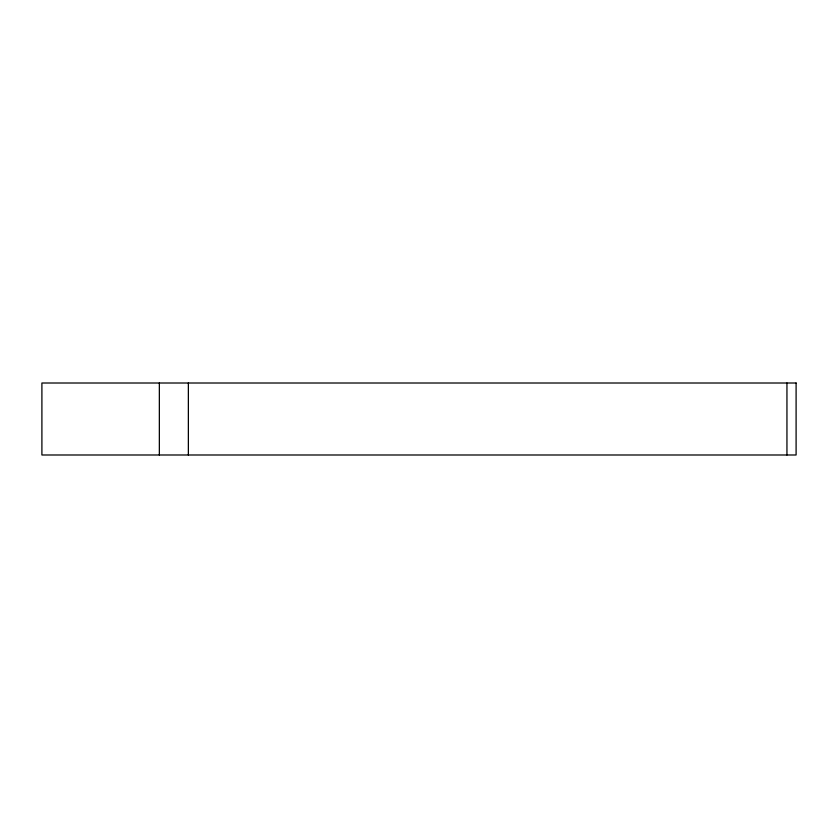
<?xml version="1.0" encoding="UTF-8"?>
<svg xmlns="http://www.w3.org/2000/svg" width="838" height="838" viewBox="0 0 838 838"><rect width="100%" height="100%" fill="white"/><g stroke="black" fill="none" stroke-linecap="round" stroke-linejoin="round"><path stroke-width="1.26" d="M786.945 383.008L786.945 454.992M188.361 383.008L188.361 454.992M159.346 383.008L159.346 454.992M796.1 383.008L41.9 383.008L41.9 454.992L796.1 454.992L796.1 383.008"/></g></svg>
